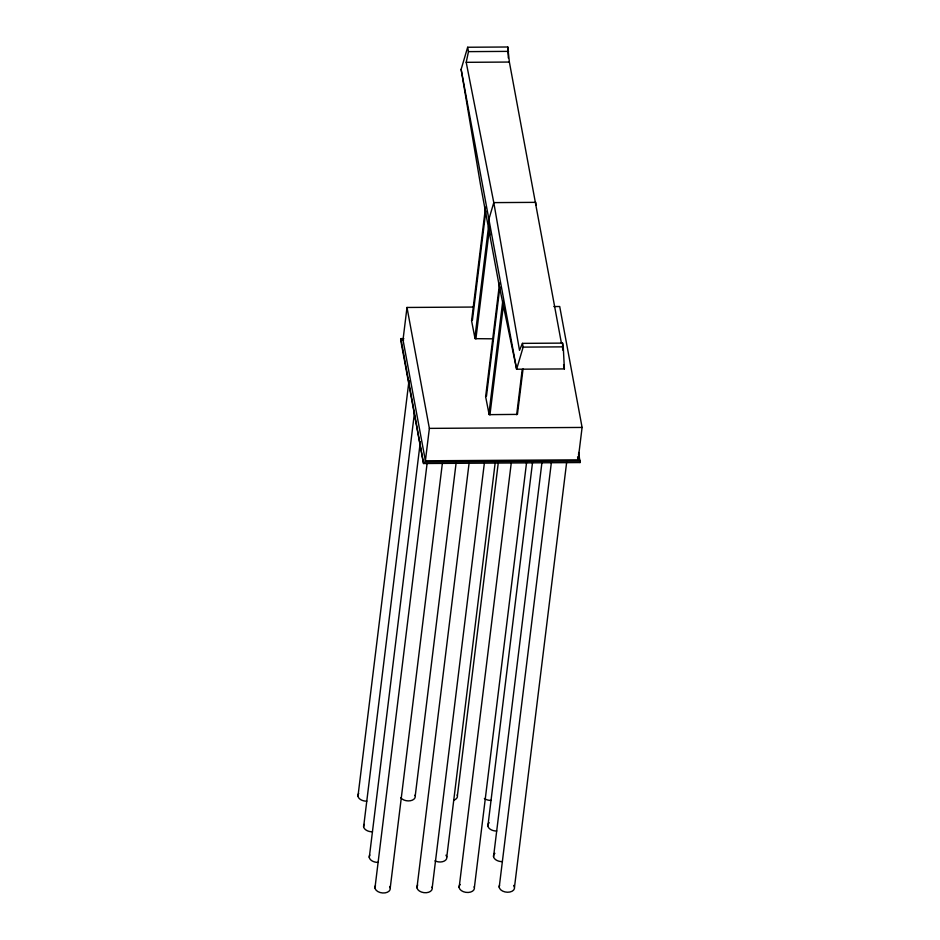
<?xml version="1.0" encoding="UTF-8"?>
<svg xmlns="http://www.w3.org/2000/svg" width="940" height="940" viewBox="0 0 940 940"><rect width="100%" height="100%" fill="white"/><g stroke="black" fill="none" stroke-linecap="round" stroke-linejoin="round"><path stroke-width="1.41" d="M492.76 338.823L475.053 338.659L471.575 320.775L472.421 320.188L485.827 210.936M523.051 368.915L517.435 414.387L489.153 414.646L485.628 396.668L486.474 396.128L499.88 286.876M578.664 452.469L580.074 462.551L423.529 463.514L400.698 340.104L400.875 338.623L403.801 338.612M473.079 307.051L406.997 307.462L403.013 339.869L425.397 460.788L578.112 459.836L582.095 427.441L559.711 306.511L553.836 306.558M357.964 796.215L409.006 380.547M363.627 826.824L414.481 412.613M369.291 857.445L420.333 441.765M423.529 463.514L400.875 338.623M425.397 460.788L429.369 428.382L406.997 307.462M374.954 888.053L427.065 463.655M390.229 887.959L442.341 463.561M471.575 320.822L485.534 207.2M415.233 795.863L456.1 463.032M474.818 338.318L488.589 226.152M475.887 338.929L489.305 229.677M416.961 887.795L469.06 463.397M485.628 396.762L499.587 283.14M488.871 414.258L502.818 300.636M489.94 414.869L503.358 305.629M432.224 887.701L484.335 463.303M446.782 856.963L495.145 463.091M457.404 795.604L498.271 462.774M516.671 414.704L522.205 369.549M459.131 887.536L511.231 463.138M474.395 887.431L526.682 461.587M487.884 826.06L532.498 462.715M493.547 856.669L542.086 461.352M499.211 887.278L551.498 461.434M514.486 887.184L566.773 461.34M467.662 47.247L461.129 69.349L480.481 184.557L499.152 285.49L516.624 369.22L564.376 368.915L563.272 346.86L562.578 343.112L522.452 343.37L519.503 350.338L493.794 202.617L466.205 62.322L468.473 51.63L467.662 47.247L507.776 47L509.374 62.052L561.368 342.9M522.452 343.37L523.145 347.119L516.624 369.22L461.129 69.349M468.473 51.63L508.587 51.371M466.205 62.322L509.374 62.052M400.698 340.104L403.624 340.08M523.145 347.119L563.272 346.86M429.369 428.382L582.095 427.441M423.717 462.045L580.25 461.082M563.601 366.13L564.376 368.915L563.577 364.591M578.476 453.938L579.005 456.805M579.545 459.684L580.074 462.551M577.583 456.957L578.112 459.836M489.822 235.024L488.871 219.279L493.794 202.617L535.8 202.358L535.929 205.132M507.776 47L507.917 49.761M508.058 52.511L508.329 58.022M562.578 343.112L562.672 350.079M389.642 886.514A7.732 4.947 7 0 1 382.674 892.977A7.732 4.947 7 0 1 375.483 885.598M432.012 886.972A7.732 4.947 7 0 1 423.834 892.636A7.732 4.947 7 0 1 417.713 885.022M474.183 886.714A7.732 4.947 7 0 1 465.723 892.33A7.732 4.947 7 0 1 460.154 884.47M513.651 885.409A7.732 4.947 7 0 1 507.494 892.236A7.732 4.947 7 0 1 499.539 885.151M502.395 861.616A7.732 4.947 7 0 1 494.663 858.784A7.732 4.947 7 0 1 494.887 853.32M378.127 862.38A7.732 4.947 7 0 1 370.889 860.041A7.732 4.947 7 0 1 369.82 854.989M445.948 855.177A7.732 4.947 7 0 1 444.338 861.04A7.732 4.947 7 0 1 434.973 860.875M372.463 831.771A7.732 4.947 7 0 1 365.225 829.421A7.732 4.947 7 0 1 364.156 824.38M366.8 801.162A7.732 4.947 7 0 1 359.397 798.659A7.732 4.947 7 0 1 358.716 793.454M415.022 795.134A7.732 4.947 7 0 1 410.428 800.739A7.732 4.947 7 0 1 400.793 797.743M457.193 794.876A7.732 4.947 7 0 1 453.609 800.234M496.72 831.007A7.732 4.947 7 0 1 489 828.175A7.732 4.947 7 0 1 489.211 822.712M491.056 800.398A7.732 4.947 7 0 1 484.382 798.495"/></g></svg>
